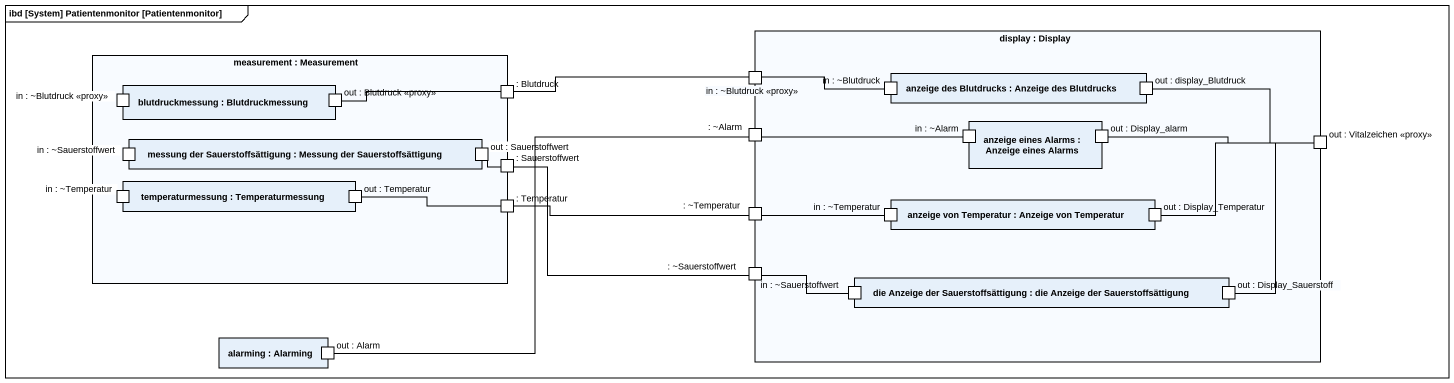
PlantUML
@startuml
mainframe ibd [System] Patientenmonitor [Patientenmonitor]
rectangle "display : Display" as display {
  port "in : ~Blutdruck <<proxy>>" as in_Blutdruck_proxy_2
  rectangle "anzeige des Blutdrucks : Anzeige des Blutdrucks" as anzeige_des_Blutdrucks {
    port "in : ~Blutdruck" as in_Blutdruck
    port "out : display_Blutdruck" as out_display_Blutdruck
  }
  port ": ~Alarm" as Alarm
  rectangle "anzeige eines Alarms : Anzeige eines Alarms" as anzeige_eines_Alarms {
    port "in : ~Alarm" as in_Alarm
    port "out : Display_alarm" as out_Display_alarm
  }
  port "out : Vitalzeichen <<proxy>>" as out_Vitalzeichen_proxy
  port ": ~Temperatur" as Temperatur_2
  rectangle "anzeige von Temperatur : Anzeige von Temperatur" as anzeige_von_Temperatur {
    port "in : ~Temperatur" as in_Temperatur_2
    port "out : Display_Temperatur" as out_Display_Temperatur
  }
  port ": ~Sauerstoffwert" as Sauerstoffwert_2
  rectangle "die Anzeige der Sauerstoffsättigung : die Anzeige der Sauerstoffsättigung" as die_Anzeige_der {
    port "in : ~Sauerstoffwert" as in_Sauerstoffwert_2
    port "out : Display_Sauerstoff" as out_Display_Sauerstoff
  }
}
rectangle "measurement : Measurement" as measurement {
  rectangle "blutdruckmessung : Blutdruckmessung" as blutdruckmessung {
    port "in : ~Blutdruck <<proxy>>" as in_Blutdruck_proxy
    port "out : Blutdruck <<proxy>>" as out_Blutdruck_proxy
  }
  port ": Blutdruck" as Blutdruck
  rectangle "messung der Sauerstoffsättigung : Messung der Sauerstoffsättigung" as messung_der {
    port "in : ~Sauerstoffwert" as in_Sauerstoffwert
    port "out : Sauerstoffwert" as out_Sauerstoffwert
  }
  rectangle "temperaturmessung : Temperaturmessung" as temperaturmessung {
    port "in : ~Temperatur" as in_Temperatur
    port "out : Temperatur" as out_Temperatur
  }
  port ": Sauerstoffwert" as Sauerstoffwert
  port ": Temperatur" as Temperatur
}
rectangle "alarming : Alarming" as alarming {
  port "out : Alarm" as out_Alarm
}
out_Blutdruck_proxy -right- Blutdruck
Blutdruck -right- in_Blutdruck_proxy_2
in_Blutdruck_proxy_2 -right- in_Blutdruck
out_display_Blutdruck -right- out_Vitalzeichen_proxy
Alarm -right- in_Alarm
out_Display_alarm -right- out_Vitalzeichen_proxy
out_Sauerstoffwert -right- Sauerstoffwert
Sauerstoffwert -right- Sauerstoffwert_2
out_Temperatur -right- Temperatur
Temperatur -right- Temperatur_2
Temperatur_2 -right- in_Temperatur_2
out_Display_Temperatur -right- out_Vitalzeichen_proxy
Sauerstoffwert_2 -right- in_Sauerstoffwert_2
out_Display_Sauerstoff -up- out_Vitalzeichen_proxy
out_Alarm -right- Alarm
@enduml
